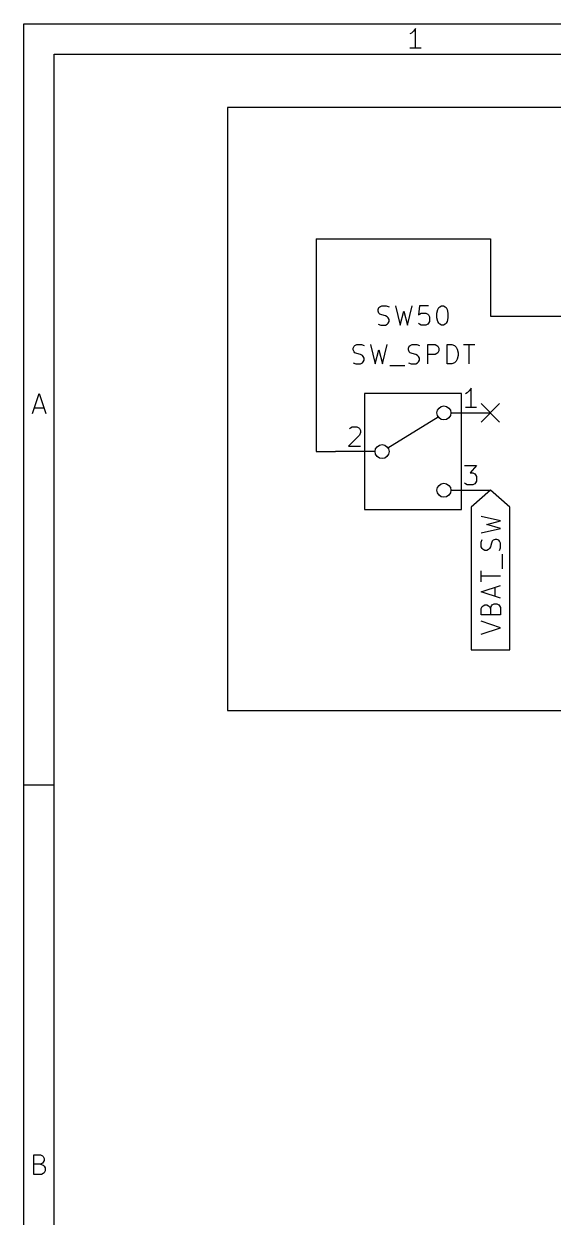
# Model space of a CAD drawing. Header units: inches. Extents: x 0.4 to 11.3, y -7.9 to -0.4.
# Drawn here: x 0.394 to 1.762, y -3.48 to -0.394 of the extents above; entities that cross this region are included whole.
import ezdxf

# ---------------------------------------------------------------- set-up
doc = ezdxf.new("R2010")
doc.units = ezdxf.units.IN
doc.header["$MEASUREMENT"] = 0
for name, color, linetype in [('BLUE', 174, 'CONTINUOUS'), ('GREENSIXTYFIVE', 129, 'CONTINUOUS'), ('LIGHTBLUE', 172, 'CONTINUOUS'), ('LIGHTGREEN', 92, 'CONTINUOUS'), ('LIGHTRED', 12, 'CONTINUOUS'), ('RED', 14, 'CONTINUOUS'), ('WHITE', 250, 'CONTINUOUS')]:
    doc.layers.add(name, color=color, linetype=linetype)

msp = doc.modelspace()

# ---------------------------------------------------------------- linework, layer by layer
at = {"layer": 'BLUE', "linetype": 'CONTINUOUS'}
for p, q in [((1.576, -1.376), (1.624, -1.424)), ((1.624, -1.376), (1.576, -1.424))]:
    msp.add_line(p, q, dxfattribs=at)
at = {"layer": 'GREENSIXTYFIVE', "linetype": 'CONTINUOUS'}
for p, q in [((1.3095, -1.1323), (1.3119, -1.1276)), ((1.3095, -1.1371), (1.3095, -1.1323)), ((1.3119, -1.1419), (1.3095, -1.1371)), ((1.3119, -1.1276), (1.3143, -1.1252)), ((1.3143, -1.1442), (1.3119, -1.1419)), ((1.3143, -1.1252), (1.3191, -1.1228)), ((1.3191, -1.1228), (1.331, -1.1228)), ((1.331, -1.1228), (1.3381, -1.1252)), ((1.3548, -1.1228), (1.3667, -1.1728)), ((1.3667, -1.1728), (1.3762, -1.1371)), ((1.3762, -1.1371), (1.3857, -1.1728)), ((1.3857, -1.1728), (1.3976, -1.1228)), ((1.4167, -1.1228), (1.4143, -1.1466)), ((1.4405, -1.1228), (1.4167, -1.1228)), ((1.4167, -1.1442), (1.4214, -1.1419)), ((1.4214, -1.1419), (1.4333, -1.1419)), ((1.4333, -1.1419), (1.4381, -1.1442)), ((1.4619, -1.1419), (1.4643, -1.1323)), ((1.4619, -1.1538), (1.4619, -1.1419)), ((1.4643, -1.1323), (1.4667, -1.1276)), ((1.4667, -1.1276), (1.469, -1.1252)), ((1.469, -1.1252), (1.4738, -1.1228)), ((1.4738, -1.1228), (1.4786, -1.1228)), ((1.4786, -1.1228), (1.4833, -1.1252)), ((1.4833, -1.1252), (1.4857, -1.1276)), ((1.4857, -1.1276), (1.4881, -1.1323)), ((1.4881, -1.1323), (1.4905, -1.1419)), ((1.4905, -1.1419), (1.4905, -1.1538)), ((1.3095, -1.1704), (1.3167, -1.1728)), ((1.3191, -1.1466), (1.3143, -1.1442)), ((1.3286, -1.149), (1.3191, -1.1466)), ((1.3333, -1.1514), (1.3286, -1.149)), ((1.3286, -1.1728), (1.3333, -1.1704)), ((1.3357, -1.1538), (1.3333, -1.1514)), ((1.3333, -1.1704), (1.3357, -1.168)), ((1.3381, -1.1585), (1.3357, -1.1538)), ((1.3357, -1.168), (1.3381, -1.1633)), ((1.3381, -1.1633), (1.3381, -1.1585)), ((1.4143, -1.1466), (1.4167, -1.1442)), ((1.4167, -1.1704), (1.4143, -1.168)), ((1.4214, -1.1728), (1.4167, -1.1704)), ((1.4381, -1.1704), (1.4333, -1.1728)), ((1.4381, -1.1442), (1.4405, -1.1466)), ((1.4405, -1.168), (1.4381, -1.1704)), ((1.4405, -1.1466), (1.4429, -1.1514)), ((1.4429, -1.1633), (1.4405, -1.168)), ((1.4429, -1.1514), (1.4429, -1.1633)), ((1.4643, -1.1633), (1.4619, -1.1538)), ((1.4667, -1.168), (1.4643, -1.1633)), ((1.469, -1.1704), (1.4667, -1.168)), ((1.4738, -1.1728), (1.469, -1.1704)), ((1.4833, -1.1704), (1.4786, -1.1728)), ((1.4857, -1.168), (1.4833, -1.1704)), ((1.4881, -1.1633), (1.4857, -1.168)), ((1.4905, -1.1538), (1.4881, -1.1633)), ((1.3167, -1.1728), (1.3286, -1.1728)), ((1.4333, -1.1728), (1.4214, -1.1728)), ((1.4786, -1.1728), (1.4738, -1.1728)), ((1.2452, -1.2323), (1.2476, -1.2276)), ((1.2452, -1.2371), (1.2452, -1.2323)), ((1.2476, -1.2276), (1.25, -1.2252)), ((1.25, -1.2252), (1.2548, -1.2228)), ((1.2548, -1.2228), (1.2667, -1.2228)), ((1.2667, -1.2228), (1.2738, -1.2252)), ((1.2905, -1.2228), (1.3024, -1.2728)), ((1.3214, -1.2728), (1.3333, -1.2228)), ((1.3881, -1.2323), (1.3905, -1.2276)), ((1.3881, -1.2371), (1.3881, -1.2323)), ((1.3905, -1.2276), (1.3929, -1.2252)), ((1.3929, -1.2252), (1.3976, -1.2228)), ((1.3976, -1.2228), (1.4095, -1.2228)), ((1.4095, -1.2228), (1.4167, -1.2252)), ((1.4381, -1.2728), (1.4381, -1.2228)), ((1.4381, -1.2228), (1.4571, -1.2228)), ((1.4571, -1.2228), (1.4619, -1.2252)), ((1.4619, -1.2252), (1.4643, -1.2276)), ((1.4643, -1.2276), (1.4667, -1.2323)), ((1.4667, -1.2323), (1.4667, -1.2395)), ((1.4881, -1.2728), (1.4881, -1.2228)), ((1.4881, -1.2228), (1.5, -1.2228)), ((1.5, -1.2228), (1.5071, -1.2252)), ((1.5071, -1.2252), (1.5119, -1.2299)), ((1.5119, -1.2299), (1.5143, -1.2347)), ((1.5309, -1.2228), (1.5595, -1.2228)), ((1.5452, -1.2728), (1.5452, -1.2228)), ((1.2476, -1.2419), (1.2452, -1.2371)), ((1.25, -1.2442), (1.2476, -1.2419)), ((1.2548, -1.2466), (1.25, -1.2442)), ((1.2643, -1.249), (1.2548, -1.2466)), ((1.269, -1.2514), (1.2643, -1.249)), ((1.2714, -1.2538), (1.269, -1.2514)), ((1.2738, -1.2585), (1.2714, -1.2538)), ((1.2714, -1.268), (1.2738, -1.2633)), ((1.2738, -1.2633), (1.2738, -1.2585)), ((1.3024, -1.2728), (1.3119, -1.2371)), ((1.3119, -1.2371), (1.3214, -1.2728)), ((1.3905, -1.2419), (1.3881, -1.2371)), ((1.3929, -1.2442), (1.3905, -1.2419)), ((1.3976, -1.2466), (1.3929, -1.2442)), ((1.4071, -1.249), (1.3976, -1.2466)), ((1.4119, -1.2514), (1.4071, -1.249)), ((1.4143, -1.2538), (1.4119, -1.2514)), ((1.4167, -1.2585), (1.4143, -1.2538)), ((1.4143, -1.268), (1.4167, -1.2633)), ((1.4167, -1.2633), (1.4167, -1.2585)), ((1.4571, -1.249), (1.4381, -1.249)), ((1.4619, -1.2466), (1.4571, -1.249)), ((1.4643, -1.2442), (1.4619, -1.2466)), ((1.4667, -1.2395), (1.4643, -1.2442)), ((1.5143, -1.2609), (1.5119, -1.2657)), ((1.5143, -1.2347), (1.5167, -1.2442)), ((1.5167, -1.2514), (1.5143, -1.2609)), ((1.5167, -1.2442), (1.5167, -1.2514)), ((1.2452, -1.2704), (1.2524, -1.2728)), ((1.2524, -1.2728), (1.2643, -1.2728)), ((1.2643, -1.2728), (1.269, -1.2704)), ((1.269, -1.2704), (1.2714, -1.268)), ((1.3405, -1.2776), (1.3786, -1.2776)), ((1.3881, -1.2704), (1.3952, -1.2728)), ((1.3952, -1.2728), (1.4071, -1.2728)), ((1.4071, -1.2728), (1.4119, -1.2704)), ((1.4119, -1.2704), (1.4143, -1.268)), ((1.5, -1.2728), (1.4881, -1.2728)), ((1.5071, -1.2704), (1.5, -1.2728)), ((1.5119, -1.2657), (1.5071, -1.2704))]:
    msp.add_line(p, q, dxfattribs=at)
at = {"layer": 'LIGHTBLUE', "linetype": 'CONTINUOUS'}
for p, q in [((0.92, -0.61), (0.92, -2.17)), ((4.14, -0.61), (0.92, -0.61)), ((0.92, -2.17), (4.14, -2.17))]:
    msp.add_line(p, q, dxfattribs=at)
at = {"layer": 'LIGHTGREEN', "linetype": 'CONTINUOUS'}
for p, q in [((1.15, -0.95), (1.15, -1.5)), ((1.15, -0.95), (1.6, -0.95)), ((1.6, -0.95), (1.6, -1.15)), ((1.6, -1.15), (2.3, -1.15)), ((1.15, -1.5), (1.2, -1.5))]:
    msp.add_line(p, q, dxfattribs=at)
at = {"layer": 'LIGHTRED', "linetype": 'CONTINUOUS'}
for p, q in [((1.5405, -1.3478), (1.5357, -1.3502)), ((1.5452, -1.343), (1.5405, -1.3478)), ((1.55, -1.3359), (1.5452, -1.343)), ((1.55, -1.3859), (1.55, -1.3359)), ((1.5643, -1.3859), (1.5357, -1.3859)), ((1.2357, -1.4406), (1.2381, -1.4383)), ((1.2381, -1.4383), (1.2429, -1.4359)), ((1.2429, -1.4359), (1.2548, -1.4359)), ((1.2548, -1.4359), (1.2595, -1.4383)), ((1.2595, -1.4383), (1.2619, -1.4406)), ((1.2619, -1.4406), (1.2643, -1.4454)), ((1.2643, -1.4502), (1.2619, -1.4573)), ((1.2643, -1.4454), (1.2643, -1.4502)), ((1.2619, -1.4573), (1.2333, -1.4859)), ((1.2333, -1.4859), (1.2643, -1.4859)), ((1.5333, -1.5359), (1.5643, -1.5359)), ((1.5643, -1.5359), (1.5476, -1.5549)), ((1.5476, -1.5549), (1.5548, -1.5549)), ((1.5548, -1.5549), (1.5595, -1.5573)), ((1.5595, -1.5573), (1.5619, -1.5597)), ((1.5619, -1.5597), (1.5643, -1.5644)), ((1.5643, -1.5644), (1.5643, -1.5764)), ((1.5357, -1.5835), (1.5333, -1.5811)), ((1.5405, -1.5859), (1.5357, -1.5835)), ((1.5548, -1.5859), (1.5405, -1.5859)), ((1.5595, -1.5835), (1.5548, -1.5859)), ((1.5619, -1.5811), (1.5595, -1.5835)), ((1.5643, -1.5764), (1.5619, -1.5811))]:
    msp.add_line(p, q, dxfattribs=at)
at = {"layer": 'RED', "linetype": 'CONTINUOUS'}
for p, q in [((0.3937, -0.3937), (11.2993, -0.3937)), ((0.3937, -7.8743), (0.3937, -0.3937)), ((1.3965, -0.4174), (1.3916, -0.4199)), ((1.4013, -0.4126), (1.3965, -0.4174)), ((1.4062, -0.4053), (1.4013, -0.4126)), ((1.4062, -0.4564), (1.4062, -0.4053)), ((1.4208, -0.4564), (1.3916, -0.4564)), ((0.4724, -0.4724), (11.2206, -0.4724)), ((0.4724, -7.7956), (0.4724, -0.4724)), ((0.416, -1.4013), (0.4331, -1.3501)), ((0.4331, -1.3501), (0.4501, -1.4013)), ((1.275, -1.35), (1.275, -1.65)), ((1.525, -1.35), (1.275, -1.35)), ((1.525, -1.65), (1.525, -1.35)), ((0.4209, -1.3867), (0.4453, -1.3867)), ((1.335, -1.49), (1.465, -1.41)), ((1.5, -1.4), (1.6, -1.4)), ((1.3, -1.5), (1.2, -1.5)), ((1.5, -1.6), (1.6, -1.6)), ((1.6, -1.6), (1.55, -1.6438)), ((1.65, -1.6438), (1.6, -1.6)), ((1.275, -1.65), (1.525, -1.65)), ((1.55, -1.6438), (1.55, -2.0129)), ((1.65, -2.0129), (1.65, -1.6438)), ((1.6264, -1.6794), (1.5764, -1.6675)), ((1.5907, -1.6889), (1.6264, -1.6794)), ((1.6264, -1.6985), (1.5907, -1.6889)), ((1.5764, -1.7104), (1.6264, -1.6985)), ((1.5764, -1.7342), (1.5788, -1.727)), ((1.6121, -1.727), (1.6073, -1.7294)), ((1.6169, -1.727), (1.6121, -1.727)), ((1.6216, -1.7294), (1.6169, -1.727)), ((1.5764, -1.7461), (1.5764, -1.7342)), ((1.5788, -1.7508), (1.5764, -1.7461)), ((1.5811, -1.7532), (1.5788, -1.7508)), ((1.5859, -1.7556), (1.5811, -1.7532)), ((1.5907, -1.7556), (1.5859, -1.7556)), ((1.5954, -1.7532), (1.5907, -1.7556)), ((1.5978, -1.7508), (1.5954, -1.7532)), ((1.6002, -1.7461), (1.5978, -1.7508)), ((1.6026, -1.7365), (1.6002, -1.7461)), ((1.6049, -1.7318), (1.6026, -1.7365)), ((1.6073, -1.7294), (1.6049, -1.7318)), ((1.624, -1.7318), (1.6216, -1.7294)), ((1.6264, -1.7365), (1.624, -1.7318)), ((1.624, -1.7556), (1.6264, -1.7485)), ((1.6264, -1.7485), (1.6264, -1.7365)), ((1.6311, -1.8032), (1.6311, -1.7651)), ((1.5764, -1.8365), (1.5764, -1.808)), ((1.6264, -1.8223), (1.5764, -1.8223)), ((1.5764, -1.8627), (1.6264, -1.8461)), ((1.6121, -1.8746), (1.6121, -1.8508)), ((1.6264, -1.8794), (1.5764, -1.8627)), ((1.5764, -1.9056), (1.5788, -1.9008)), ((1.5764, -1.9223), (1.5764, -1.9056)), ((1.5788, -1.9008), (1.5811, -1.8985)), ((1.5811, -1.8985), (1.5859, -1.8961)), ((1.5859, -1.8961), (1.5907, -1.8961)), ((1.5907, -1.8961), (1.5954, -1.8985)), ((1.5954, -1.8985), (1.5978, -1.9008)), ((1.5978, -1.9008), (1.6002, -1.9056)), ((1.6002, -1.9056), (1.6026, -1.8985)), ((1.6002, -1.9056), (1.6002, -1.9223)), ((1.6026, -1.8985), (1.6049, -1.8961)), ((1.6049, -1.8961), (1.6097, -1.8937)), ((1.6097, -1.8937), (1.6169, -1.8937)), ((1.6169, -1.8937), (1.6216, -1.8961)), ((1.6216, -1.8961), (1.624, -1.8985)), ((1.624, -1.8985), (1.6264, -1.9032)), ((1.6264, -1.9032), (1.6264, -1.9223)), ((1.6264, -1.9223), (1.5764, -1.9223)), ((1.6264, -1.9556), (1.5764, -1.9389)), ((1.5764, -1.9723), (1.6264, -1.9556)), ((1.55, -2.0129), (1.6, -2.0129)), ((1.6, -2.0129), (1.65, -2.0129)), ((0.3937, -2.3622), (0.4724, -2.3622)), ((0.4197, -3.3698), (0.4197, -3.3186)), ((0.4197, -3.3186), (0.4367, -3.3186)), ((0.4367, -3.3186), (0.4416, -3.3211)), ((0.4416, -3.3211), (0.444, -3.3235)), ((0.444, -3.3235), (0.4465, -3.3284)), ((0.4465, -3.3284), (0.4465, -3.3333)), ((0.4367, -3.343), (0.4197, -3.343)), ((0.4416, -3.3406), (0.4367, -3.343)), ((0.4367, -3.343), (0.444, -3.3455)), ((0.444, -3.3381), (0.4416, -3.3406)), ((0.4465, -3.3333), (0.444, -3.3381)), ((0.444, -3.3455), (0.4465, -3.3479)), ((0.4465, -3.3479), (0.4489, -3.3528)), ((0.4489, -3.3601), (0.4465, -3.365)), ((0.4489, -3.3528), (0.4489, -3.3601)), ((0.4392, -3.3698), (0.4197, -3.3698)), ((0.444, -3.3674), (0.4392, -3.3698)), ((0.4465, -3.365), (0.444, -3.3674))]:
    msp.add_line(p, q, dxfattribs=at)
at = {"layer": 'RED'}
for centre in [(1.48, -1.4), (1.32, -1.5), (1.48, -1.6)]:
    msp.add_circle(centre, 0.018, dxfattribs=at)
at = {"layer": 'WHITE', "linetype": 'CONTINUOUS'}
for p, q in [((1.275, -1.35), (1.275, -1.65)), ((1.525, -1.35), (1.275, -1.35)), ((1.525, -1.65), (1.525, -1.35)), ((1.275, -1.65), (1.525, -1.65))]:
    msp.add_line(p, q, dxfattribs=at)

doc.saveas('drawing.dxf')
